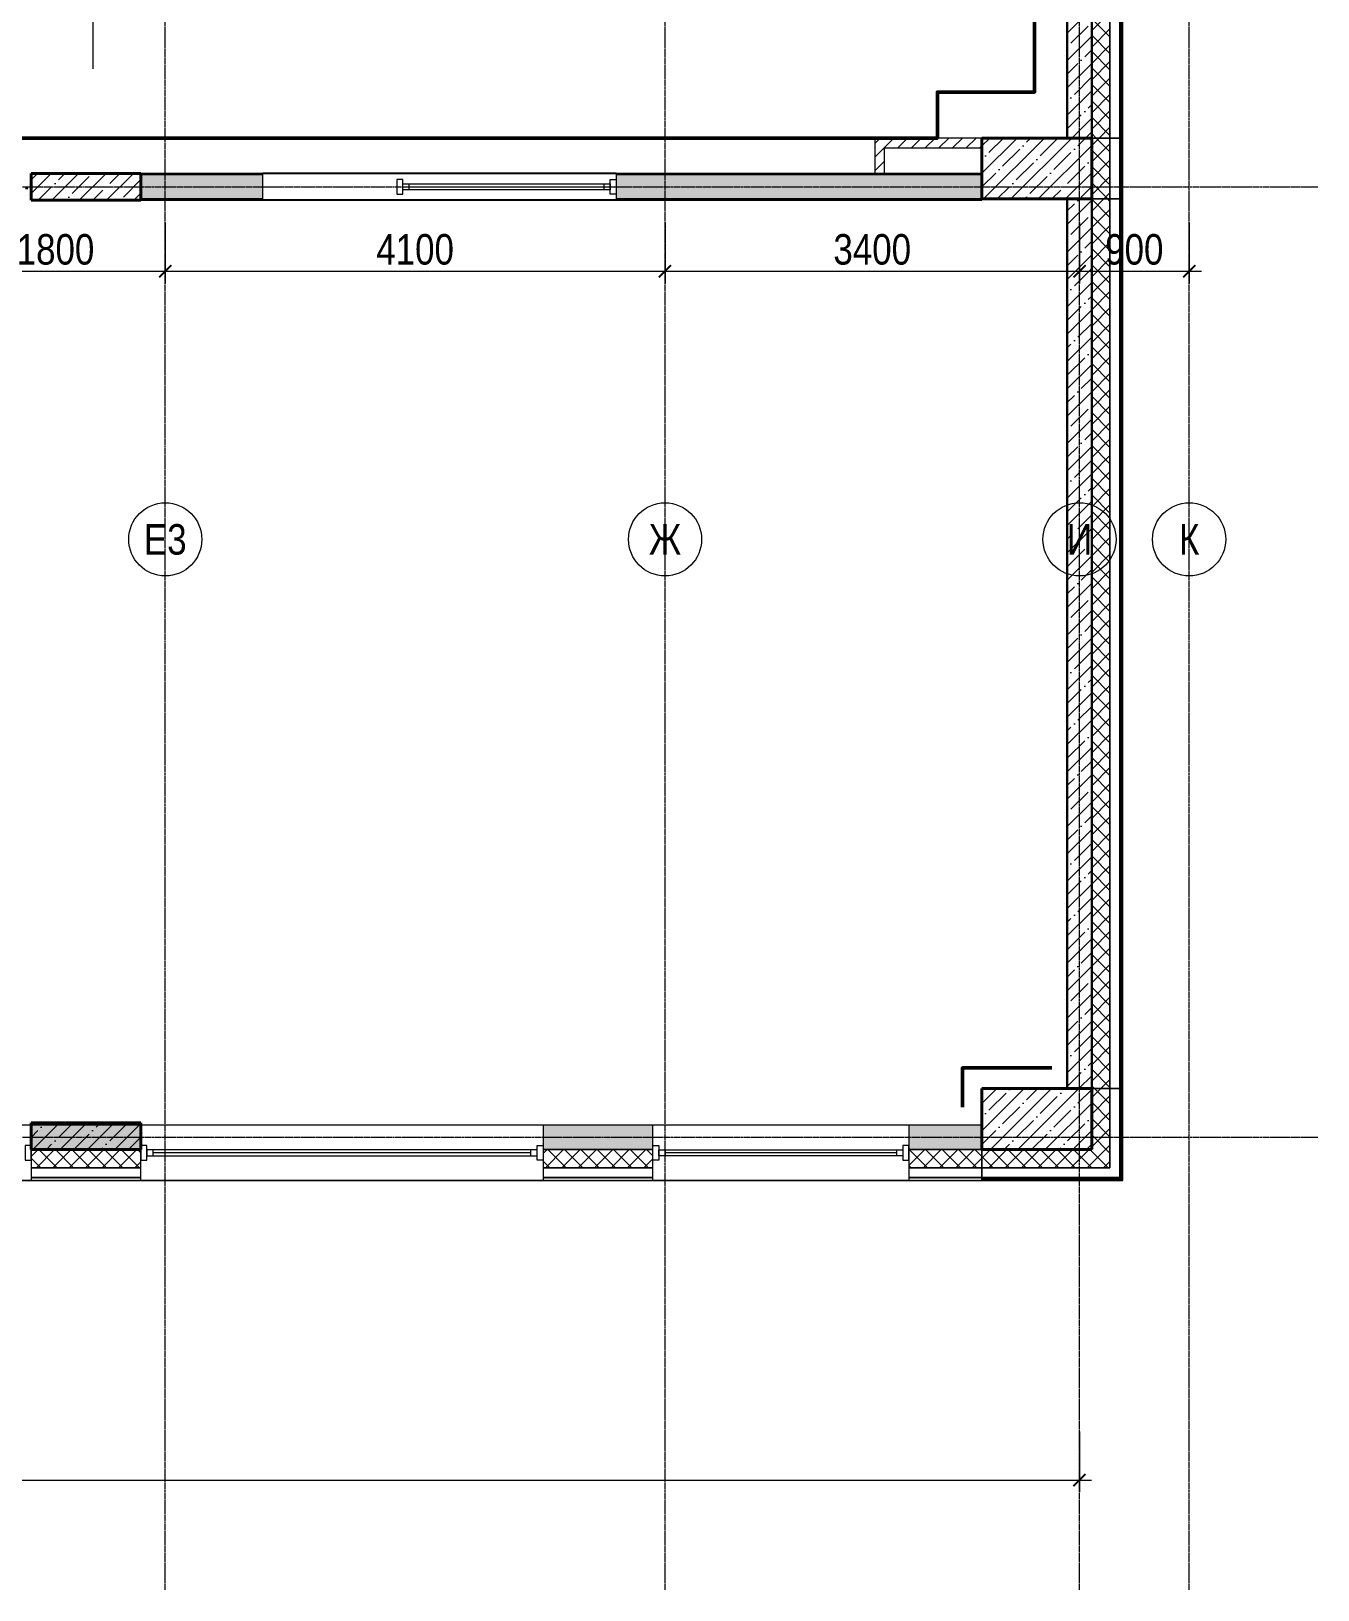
# Model space of a CAD drawing. Header units: millimetres. Extents: x -24360 to 609566, y -391049 to 148426.
# Drawn here: x 213029 to 223584, y -4259 to 8531 of the extents above; entities that cross this region are included whole.
import ezdxf
from ezdxf.enums import TextEntityAlignment as Align

# ---------------------------------------------------------------- set-up
doc = ezdxf.new("R2010")
doc.units = ezdxf.units.MM
doc.linetypes.add('CENTER2', pattern=[28.575, 19.05, -3.175, 3.175, -3.175])
doc.linetypes.add('HIDDEN2', pattern=[4.7625, 3.175, -1.5875])
doc.layers.get('Defpoints').update_dxf_attribs({"color": 140})
for name, color, linetype, lineweight in [('A-Wall_Материал_Газоблок_Контур', 250, 'Continuous', 0), ('АР_Колонны', 70, 'Continuous', 30), ('АР_Окна', 4, 'Continuous', 5), ('АР_Оси_РД_размер', 8, 'Continuous', 0), ('АР_Стены ЖБ', 7, 'Continuous', 30), ('АР_Стены ПЕНОблок', 52, 'Continuous', 20), ('АР_Тонкая', 254, 'Continuous', 5), ('АР_Утеплитель', 31, 'Continuous', 0), ('АР_Штриховка', 8, 'Continuous', 0), ('Размеры', 7, 'Continuous', 15)]:
    doc.layers.add(name, color=color, linetype=linetype, lineweight=lineweight)
for name, color, linetype, lineweight, true_color in [('АР_Оси_РД_100', 7, 'Continuous', 0, 0x525252), ('РД_Витраж_вн', 7, 'Continuous', 25, 0x148aff), ('РД_проем_инж перемыч_фахверк', 7, 'Continuous', 18, 0xff1f1f)]:
    doc.layers.add(name, color=color, linetype=linetype, lineweight=lineweight, true_color=true_color)
doc.layers.add('РД_Проем', color=230, linetype='Continuous', lineweight=0, plot=False)
doc.styles.add('style1', font='ARIALN.TTF')
doc.styles.add('ккк', font='isocpeur.ttf', dxfattribs={"width": 0.85, "oblique": 15})
doc.dimstyles.new('Dim100_ареал', dxfattribs={"dimscale": 100, "dimtxt": 2.5, "dimasz": 1, "dimexe": 1, "dimexo": 1, "dimgap": 0.5, "dimtad": 1, "dimzin": 12, "dimdsep": 46, "dimtxsty": 'style1', "dimblk": 'ARCHTICK', "dimcen": 1, "dimdle": 1, "dimclrd": 256, "dimclre": 256, "dimaunit": 1, "dimadec": 0, "dimazin": 3, "dimtfac": 1, "dimtmove": 1, "dimatfit": 3, "dimldrblk": 'OPEN30', "dimfxl": 4, "dimfxlon": 1, "dimtolj": 1, "dimtzin": 0, "dimlwd": 9, "dimlwe": 9, "dimarcsym": 0})
pattern_1 = [(45, (194029.4, -14045.81), (-112.2532, 112.2532), []), (45, (194141.65, -14045.81), (-112.2532, 112.2532), [198.4375, -39.6875, 0, -39.6875])]
pattern_2 = [(45, (194029.4, -14045.81), (-67.35192, 67.35192), []), (135, (194029.4, -14045.81), (-67.35192, -67.35192), [])]
pattern_3 = [(360, (194029.3997, -14045.8112), (4e-17, 1), [])]
pattern_4 = [(45, (194029.4, -14045.81), (-112.2532, 112.2532), []), (45, (194141.65, -14045.81), (-112.2532, 112.2532), [198.4375, -39.6875, 0, -39.6875])]

# ---------------------------------------------------------------- blocks, each defined once
blk = doc.blocks.new('A-iden')
at = {"linetype": 'Continuous', "lineweight": 5}
blk.add_circle((0, -4), 3, dxfattribs=at)
at = {"color": 0, "linetype": 'Continuous', "lineweight": 20, "style": 'ккк', "width": 0.85}
blk.add_attdef('ID', text='', height=4, dxfattribs=at).set_placement((0.31, -3.85), align=Align.MIDDLE_CENTER)
blk = doc.blocks.new('_ArchTick')
at = {"color": 0, "linetype": 'ByBlock', "const_width": 0.15}
blk.add_lwpolyline([(-0.5, -0.5), (0.5, 0.5)], dxfattribs=at)
blk = doc.blocks.new('*D294')
at = {"layer": 'Defpoints', "color": 0, "lineweight": 15, "transparency": 16777216}
for p in [(212329, 7561), (214129, 7561), (214129, 6561)]:
    blk.add_point(p, dxfattribs=at)
at = {"layer": 'АР_Оси_РД_размер', "lineweight": 9, "transparency": 16777216}
for p, q in [((212329, 6961), (212329, 6461)), ((214129, 6961), (214129, 6461)), ((212229, 6561), (214229, 6561))]:
    blk.add_line(p, q, dxfattribs=at)
at = {"layer": 'АР_Оси_РД_размер', "lineweight": 9, "transparency": 16777216, "xscale": 100, "yscale": 100, "zscale": 100, "rotation": 180}
blk.add_blockref('_ArchTick', (212329, 6561), dxfattribs=at)
at = {"layer": 'АР_Оси_РД_размер', "lineweight": 9, "transparency": 16777216, "xscale": 100, "yscale": 100, "zscale": 100}
blk.add_blockref('_ArchTick', (214129, 6561), dxfattribs=at)
at = {"layer": 'АР_Оси_РД_размер', "color": 0, "transparency": 16777216, "insert": (213229, 6739), "char_height": 250, "attachment_point": 5, "style": 'style1'}
blk.add_mtext('\\A1;1800', dxfattribs=at)
blk = doc.blocks.new('_Open30')
at = {"color": 0, "linetype": 'ByBlock', "lineweight": -2}
for p, q in [((-1, 0.27), (0, 0)), ((0, 0), (-1, -0.27)), ((0, 0), (-1, 0))]:
    blk.add_line(p, q, dxfattribs=at)
blk = doc.blocks.new('*D295')
at = {"layer": 'Defpoints', "color": 0, "lineweight": 15, "transparency": 16777216}
for p in [(214129, 7561), (218229, 7561), (218229, 6561)]:
    blk.add_point(p, dxfattribs=at)
at = {"layer": 'АР_Оси_РД_размер', "lineweight": 9, "transparency": 16777216}
for p, q in [((214129, 6961), (214129, 6461)), ((218229, 6961), (218229, 6461)), ((214029, 6561), (218329, 6561))]:
    blk.add_line(p, q, dxfattribs=at)
at = {"layer": 'АР_Оси_РД_размер', "lineweight": 9, "transparency": 16777216, "xscale": 100, "yscale": 100, "zscale": 100, "rotation": 180}
blk.add_blockref('_ArchTick', (214129, 6561), dxfattribs=at)
at = {"layer": 'АР_Оси_РД_размер', "lineweight": 9, "transparency": 16777216, "xscale": 100, "yscale": 100, "zscale": 100}
blk.add_blockref('_ArchTick', (218229, 6561), dxfattribs=at)
at = {"layer": 'АР_Оси_РД_размер', "color": 0, "transparency": 16777216, "insert": (216179, 6739), "char_height": 250, "attachment_point": 5, "style": 'style1'}
blk.add_mtext('\\A1;4100', dxfattribs=at)
blk = doc.blocks.new('*D296')
at = {"layer": 'Defpoints', "color": 0, "lineweight": 15, "transparency": 16777216}
for p in [(218229, 7561), (221629, 7561), (221629, 6561)]:
    blk.add_point(p, dxfattribs=at)
at = {"layer": 'АР_Оси_РД_размер', "lineweight": 9, "transparency": 16777216}
for p, q in [((218229, 6961), (218229, 6461)), ((221629, 6961), (221629, 6461)), ((218129, 6561), (221729, 6561))]:
    blk.add_line(p, q, dxfattribs=at)
at = {"layer": 'АР_Оси_РД_размер', "lineweight": 9, "transparency": 16777216, "xscale": 100, "yscale": 100, "zscale": 100, "rotation": 180}
blk.add_blockref('_ArchTick', (218229, 6561), dxfattribs=at)
at = {"layer": 'АР_Оси_РД_размер', "lineweight": 9, "transparency": 16777216, "xscale": 100, "yscale": 100, "zscale": 100}
blk.add_blockref('_ArchTick', (221629, 6561), dxfattribs=at)
at = {"layer": 'АР_Оси_РД_размер', "color": 0, "transparency": 16777216, "insert": (219929, 6739), "char_height": 250, "attachment_point": 5, "style": 'style1'}
blk.add_mtext('\\A1;3400', dxfattribs=at)
blk = doc.blocks.new('*D297')
at = {"layer": 'Defpoints', "color": 0, "lineweight": 15, "transparency": 16777216}
for p in [(221629, 7561), (222529, 7561), (222529, 6561)]:
    blk.add_point(p, dxfattribs=at)
at = {"layer": 'АР_Оси_РД_размер', "lineweight": 9, "transparency": 16777216}
for p, q in [((221629, 6961), (221629, 6461)), ((222529, 6961), (222529, 6461)), ((221529, 6561), (222629, 6561))]:
    blk.add_line(p, q, dxfattribs=at)
at = {"layer": 'АР_Оси_РД_размер', "lineweight": 9, "transparency": 16777216, "xscale": 100, "yscale": 100, "zscale": 100, "rotation": 180}
blk.add_blockref('_ArchTick', (221629, 6561), dxfattribs=at)
at = {"layer": 'АР_Оси_РД_размер', "lineweight": 9, "transparency": 16777216, "xscale": 100, "yscale": 100, "zscale": 100}
blk.add_blockref('_ArchTick', (222529, 6561), dxfattribs=at)
at = {"layer": 'АР_Оси_РД_размер', "color": 0, "transparency": 16777216, "insert": (222079, 6739), "char_height": 250, "attachment_point": 5, "style": 'style1'}
blk.add_mtext('\\A1;900', dxfattribs=at)
blk = doc.blocks.new('*D305')
at = {"layer": 'Defpoints', "color": 0, "lineweight": 15, "transparency": 16777216}
for p in [(194029, -1359), (221629, -1359), (221629, -3359)]:
    blk.add_point(p, dxfattribs=at)
at = {"layer": 'АР_Оси_РД_размер', "lineweight": 9, "transparency": 16777216}
for p, q in [((194029, -2959), (194029, -3459)), ((221629, -2959), (221629, -3459)), ((193929, -3359), (221729, -3359))]:
    blk.add_line(p, q, dxfattribs=at)
at = {"layer": 'АР_Оси_РД_размер', "lineweight": 9, "transparency": 16777216, "xscale": 100, "yscale": 100, "zscale": 100, "rotation": 180}
blk.add_blockref('_ArchTick', (194029, -3359), dxfattribs=at)
at = {"layer": 'АР_Оси_РД_размер', "lineweight": 9, "transparency": 16777216, "xscale": 100, "yscale": 100, "zscale": 100}
blk.add_blockref('_ArchTick', (221629, -3359), dxfattribs=at)
at = {"layer": 'АР_Оси_РД_размер', "color": 0, "transparency": 16777216, "insert": (207829, -3182), "char_height": 250, "attachment_point": 5, "style": 'style1'}
blk.add_mtext('\\A1;27600', dxfattribs=at)

msp = doc.modelspace()

# ---------------------------------------------------------------- hatches: boundary and pattern name
at = {"layer": 'АР_Штриховка', "linetype": 'Continuous', "lineweight": 0, "true_color": 0x000000}
h = msp.add_hatch(dxfattribs=at)
h.set_pattern_fill('ANSI35', color=18, scale=25, angle=-360, style=0)
h.set_pattern_definition(pattern_1)
h.paths.add_polyline_path([(221729.4, 11954.189), (221529.4, 11954.189), (221529.4, 7654.189), (221729.4, 7654.189)], flags=0)
h = msp.add_hatch(dxfattribs=at)
h.set_pattern_fill('ANSI37', color=18, scale=30, angle=-360, style=0)
h.set_pattern_definition(pattern_2)
h.paths.add_polyline_path([(221879.4, 11954.189), (221729.4, 11954.189), (221729.4, 7654.189), (221879.4, 7654.189)], flags=0)
h = msp.add_hatch(dxfattribs=at)
h.set_pattern_fill('_U', color=18, angle=-360, style=0, pattern_type=0)
h.set_pattern_definition(pattern_3)
h.paths.add_polyline_path([(221984.4, 11954.189), (221959.4, 11954.189), (221959.4, 7654.189), (221984.4, 7654.189)], flags=0)
at = {"layer": 'АР_Штриховка', "linetype": 'Continuous', "lineweight": 0, "ltscale": 0.5, "true_color": 0x000000}
h = msp.add_hatch(dxfattribs=at)
h.set_pattern_fill('ANSI31', color=18, scale=25, angle=-360, style=0)
h.set_pattern_definition([(45, (194029.4, -14045.81), (-56.1266, 56.1266), [])])
h.paths.add_polyline_path([(220030.009, 7574.189), (219950.009, 7654.189), (219950.009, 7364.189), (220030.009, 7364.189)], flags=0)
h = msp.add_hatch(dxfattribs=at)
h.set_pattern_fill('ANSI31', color=18, scale=25, style=0)
h.set_pattern_definition([(45, (194029.4, -14045.81), (-56.1266, 56.1266), [])])
h.paths.add_polyline_path([(220829.4, 7574.189), (220829.4, 7654.189), (219950.009, 7654.189), (220030.009, 7574.189)], flags=0)
at = {"layer": 'АР_Штриховка', "linetype": 'Continuous', "lineweight": 5, "true_color": 0x000000}
h = msp.add_hatch(dxfattribs=at)
h.set_pattern_fill('ANSI35', color=18, scale=25, style=0)
h.set_pattern_definition(pattern_4)
h.paths.add_polyline_path([(221729.4, 7154.189), (221729.4, 7654.189), (220829.4, 7654.189), (220829.4, 7154.189)], flags=0)
at = {"layer": 'АР_Штриховка', "linetype": 'Continuous', "lineweight": 0, "true_color": 0x000000}
h = msp.add_hatch(dxfattribs=at)
h.set_pattern_fill('ANSI37', color=18, scale=30, angle=-360, style=0)
h.set_pattern_definition(pattern_2)
h.paths.add_polyline_path([(221879.4, 7654.189), (221729.4, 7654.189), (221729.4, 7154.189), (221879.4, 7154.189)], flags=0)
h = msp.add_hatch(dxfattribs=at)
h.set_pattern_fill('_U', color=18, angle=-360, style=0, pattern_type=0)
h.set_pattern_definition(pattern_3)
h.paths.add_polyline_path([(221984.4, 7654.189), (221959.4, 7654.189), (221959.4, 7154.189), (221984.4, 7154.189)], flags=0)
h = msp.add_hatch(dxfattribs=at)
h.set_pattern_fill('AR-CONC', color=18, angle=45, style=0)
h.set_pattern_definition([(95, (194029.4, -14045.81), (140.09465, 117.5534), [19.05, -209.55]), (40, (194029.4, -14045.81), (-160.0185, 110.1767), [15.24, -167.6406]), (145.45144, (194041.07, -14036.02), (-19.9238, 227.7301), [16.19, -178.0902]), (91.1842, (193993.48, -14009.9), (221.4102, 161.9534), [28.575, -314.325]), (141.6356, (194011.93, -13996.4), (-7.0866, 342.8268), [24.285, -267.1356]), (36.1842, (193993.48, -14009.9), (-7.0866, 342.8268), [22.86, -251.4597]), (66, (194020.42, -14000.91), (179.52, 34.89515), [19.05, -209.55]), (11, (194020.42, -14000.91), (-86.5399, 173.9412), [15.24, -167.64]), (116.45144, (194035.38, -13998), (92.98, 208.8363), [16.19, -178.0899]), (82.5, (194029.4, -14045.81), (-57.60547, 61.97341), [0, -165.608, 0, -170.18, 0, -168.275]), (52.5, (194029.4, -14045.81), (-23.58973, 118.087), [0, -97.028, 0, -161.798, 0, -64.135]), (12.5, (193989.35, -14085.86), (99.92786, 91.8262), [0, -63.5, 0, -198.12, 0, -262.89]), (2.5, (193971.39, -14103.82), (86.7639, 122.7224), [0, -82.55, 0, -131.572, 0, -186.69])])
h.paths.add_polyline_path([(211829.4, 7354.189), (211829.4, 7154.189), (213029.4, 7154.189), (213029.4, 7354.189)], flags=0)
at = {"layer": 'АР_Штриховка', "linetype": 'Continuous', "lineweight": 5, "true_color": 0x000000}
h = msp.add_hatch(dxfattribs=at)
h.set_pattern_fill('ANSI35', color=18, scale=25, style=0)
h.set_pattern_definition(pattern_4)
h.paths.add_polyline_path([(213929.4, 7144.189), (213929.4, 7364.189), (213029.4, 7364.189), (213029.4, 7144.189)], flags=0)
at = {"layer": 'АР_Штриховка', "linetype": 'Continuous', "lineweight": 0, "true_color": 0x000000}
h = msp.add_hatch(dxfattribs=at)
h.set_pattern_fill('AR-CONC', color=18, angle=45, style=0)
h.set_pattern_definition([(95, (194029.4, -14045.81), (140.09465, 117.5534), [19.05, -209.55]), (40, (194029.4, -14045.81), (-160.0185, 110.1767), [15.24, -167.6406]), (145.45144, (194041.07, -14036.02), (-19.9238, 227.7301), [16.19, -178.0902]), (91.1842, (193993.48, -14009.9), (221.4102, 161.9534), [28.575, -314.325]), (141.6356, (194011.93, -13996.4), (-7.0866, 342.8268), [24.285, -267.1356]), (36.18415, (193993.48, -14009.9), (-7.0866, 342.8268), [22.86, -251.4597]), (66, (194020.42, -14000.91), (179.52, 34.89515), [19.05, -209.55]), (11, (194020.42, -14000.91), (-86.5399, 173.9412), [15.24, -167.64]), (116.45145, (194035.38, -13998), (92.98005, 208.8363), [16.19, -178.0899]), (82.5, (194029.4, -14045.81), (-57.60547, 61.97341), [0, -165.608, 0, -170.18, 0, -168.275]), (52.5, (194029.4, -14045.81), (-23.58973, 118.087), [0, -97.028, 0, -161.798, 0, -64.135]), (12.5, (193989.35, -14085.86), (99.92786, 91.8262), [0, -63.5, 0, -198.12, 0, -262.89]), (2.5, (193971.39, -14103.82), (86.7639, 122.7224), [0, -82.55, 0, -131.572, 0, -186.69])])
h.paths.add_polyline_path([(213929.4, 7354.189), (213929.4, 7154.189), (214929.4, 7154.189), (214929.4, 7354.189)], flags=0)
h.paths.add_polyline_path([(217829.4, 7354.189), (217829.4, 7154.189), (220829.4, 7154.189), (220829.4, 7354.189)], flags=0)
h = msp.add_hatch(dxfattribs=at)
h.set_pattern_fill('ANSI35', color=18, scale=25, angle=-360, style=0)
h.set_pattern_definition(pattern_1)
h.paths.add_polyline_path([(221729.4, 7154.189), (221529.4, 7154.189), (221529.4, -145.811), (221729.4, -145.811)], flags=0)
h = msp.add_hatch(dxfattribs=at)
h.set_pattern_fill('ANSI37', color=18, scale=30, angle=-360, style=0)
h.set_pattern_definition(pattern_2)
h.paths.add_polyline_path([(221879.4, 7154.189), (221729.4, 7154.189), (221729.4, -145.811), (221879.4, -145.811)], flags=0)
h = msp.add_hatch(dxfattribs=at)
h.set_pattern_fill('_U', color=18, angle=-360, style=0, pattern_type=0)
h.set_pattern_definition(pattern_3)
h.paths.add_polyline_path([(221984.4, 7154.189), (221959.4, 7154.189), (221959.4, -145.811), (221984.4, -145.811)], flags=0)
at = {"layer": 'АР_Штриховка', "linetype": 'Continuous', "lineweight": 5, "true_color": 0x000000}
h = msp.add_hatch(dxfattribs=at)
h.set_pattern_fill('ANSI35', color=18, scale=25, style=0)
h.set_pattern_definition(pattern_4)
h.paths.add_polyline_path([(221729.4, -645.811), (221729.4, -145.811), (220829.4, -145.811), (220829.4, -645.811)], flags=0)
at = {"layer": 'АР_Штриховка', "linetype": 'Continuous', "lineweight": 0, "true_color": 0x000000}
h = msp.add_hatch(dxfattribs=at)
h.set_pattern_fill('ANSI37', color=18, scale=30, angle=-360, style=0)
h.set_pattern_definition(pattern_2)
h.paths.add_polyline_path([(221879.4, -145.811), (221729.4, -145.811), (221729.4, -645.811), (221879.4, -795.811)], flags=0)
h = msp.add_hatch(dxfattribs=at)
h.set_pattern_fill('_U', color=18, angle=-360, style=0, pattern_type=0)
h.set_pattern_definition(pattern_3)
h.paths.add_polyline_path([(221984.4, -145.811), (221959.4, -145.811), (221959.4, -875.811), (221984.4, -900.811)], flags=0)
h = msp.add_hatch(dxfattribs=at)
h.set_pattern_fill('AR-CONC', color=18, angle=-360, style=0)
h.set_pattern_definition([(50, (194029.4, -14045.81), (182.1847, -15.9391), [19.05, -209.55]), (355, (194029.4, -14045.81), (-35.2434, 191.0568), [15.24, -167.6406]), (100.45144, (194044.58, -14047.14), (146.9412, 175.1178), [16.19, -178.0902]), (46.1842, (194029.4, -13995), (271.079, -42.0423), [28.575, -314.325]), (96.6356, (194052, -13998.51), (237.4041, 247.4261), [24.285, -267.1356]), (351.1842, (194029.4, -13995), (237.4041, 247.426), [22.86, -251.4597]), (21, (194054.8, -14007.71), (151.6144, -102.2652), [19.05, -209.55]), (326, (194054.8, -14007.71), (61.802, 184.188), [15.24, -167.64]), (71.45144, (194067.43, -14016.23), (213.4164, 81.9228), [16.19, -178.0899]), (37.5, (194029.4, -14045.81), (3.0886, 84.55504), [0, -165.608, 0, -170.18, 0, -168.275]), (7.5, (194029.4, -14045.81), (66.81966, 100.18057), [0, -97.028, 0, -161.798, 0, -64.135]), (327.5, (193972.76, -14045.81), (135.5906, -5.72874), [0, -63.5, 0, -198.12, 0, -262.89]), (317.5, (193947.36, -14045.81), (148.1292, 25.4265), [0, -82.55, 0, -131.572, 0, -186.69])])
h.paths.add_polyline_path([(220829.4, -645.811), (220829.4, -445.811), (220229.4, -445.811), (220229.4, -645.811)], flags=0)
h.paths.add_polyline_path([(218129.4, -645.811), (218129.4, -445.811), (217229.398, -445.811), (217229.398, -645.811)], flags=0)
h.paths.add_polyline_path([(213929.398, -645.811), (213929.398, -445.811), (213029.4, -445.811), (213029.4, -645.811)], flags=0)
h.paths.add_polyline_path([(211829.4, -645.811), (211829.4, -445.811), (210629.4, -445.811), (210629.4, -645.811)], flags=0)
h.paths.add_polyline_path([(207329.4, -645.811), (207329.4, -445.811), (205829.4, -445.811), (205829.4, -645.811)], flags=0)
h.paths.add_polyline_path([(204629.4, -645.811), (204629.4, -445.811), (203729.4, -445.811), (203729.4, -645.811)], flags=0)
h.paths.add_polyline_path([(202229.4, -645.811), (202229.4, -445.811), (201929.4, -445.811), (201929.4, -645.811)], flags=0)
at = {"layer": 'АР_Штриховка', "linetype": 'Continuous', "lineweight": 5, "true_color": 0x000000}
h = msp.add_hatch(dxfattribs=at)
h.set_pattern_fill('ANSI35', color=18, scale=25, style=0)
h.set_pattern_definition(pattern_4)
h.paths.add_polyline_path([(213929.4, -645.811), (213929.4, -425.811), (213029.4, -425.811), (213029.4, -645.811)], flags=0)
at = {"layer": 'АР_Штриховка', "linetype": 'Continuous', "lineweight": 0, "true_color": 0x000000}
h = msp.add_hatch(dxfattribs=at)
h.set_pattern_fill('ANSI37', color=18, scale=30, angle=-360, style=0)
h.set_pattern_definition([(45, (194029.4, -14045.81), (-67.35192, 67.35192), []), (135, (194029.4, -14045.81), (-67.35192, -67.35192), [])])
h.paths.add_polyline_path([(220829.4, -795.811), (220829.4, -645.811), (220229.4, -645.811), (220229.4, -795.811)], flags=0)
h.paths.add_polyline_path([(218129.4, -795.811), (218129.4, -645.811), (217229.398, -645.811), (217229.398, -795.811)], flags=0)
h.paths.add_polyline_path([(213929.398, -795.811), (213929.398, -645.811), (213029.4, -645.811), (213029.4, -795.811)], flags=0)
h.paths.add_polyline_path([(211829.4, -795.811), (211829.4, -645.811), (210629.4, -645.811), (210629.4, -795.811)], flags=0)
h.paths.add_polyline_path([(207329.4, -795.811), (207329.4, -645.811), (205829.4, -645.811), (205829.4, -795.811)], flags=0)
h.paths.add_polyline_path([(204629.4, -795.811), (204629.4, -645.811), (203729.4, -645.811), (203729.4, -795.811)], flags=0)
h.paths.add_polyline_path([(202229.4, -795.811), (202229.4, -645.811), (201929.4, -645.811), (201929.4, -795.811)], flags=0)
h = msp.add_hatch(dxfattribs=at)
h.set_pattern_fill('ANSI37', color=18, scale=30, angle=360, style=0)
h.set_pattern_definition(pattern_2)
h.paths.add_polyline_path([(221879.4, -795.811), (221729.4, -645.811), (220829.4, -645.811), (220829.4, -795.811)], flags=0)
h = msp.add_hatch(dxfattribs=at)
h.set_pattern_fill('_U', color=18, angle=-360, style=0, pattern_type=0)
h.set_pattern_definition([(360, (194029.3997, -14045.8112), (4e-16, 1), [])])
h.paths.add_polyline_path([(220829.4, -900.811), (220829.4, -875.811), (220229.4, -875.811), (220229.4, -900.811)], flags=0)
h.paths.add_polyline_path([(218129.4, -900.811), (218129.4, -875.811), (217229.398, -875.811), (217229.398, -900.811)], flags=0)
h.paths.add_polyline_path([(213929.398, -900.811), (213929.398, -875.811), (213029.4, -875.811), (213029.4, -900.811)], flags=0)
h.paths.add_polyline_path([(211829.4, -900.811), (211829.4, -875.811), (210629.4, -875.811), (210629.4, -900.811)], flags=0)
h.paths.add_polyline_path([(207329.4, -900.811), (207329.4, -875.811), (205829.4, -875.811), (205829.4, -900.811)], flags=0)
h.paths.add_polyline_path([(204629.4, -900.811), (204629.4, -875.811), (203729.4, -875.811), (203729.4, -900.811)], flags=0)
h.paths.add_polyline_path([(202229.4, -900.811), (202229.4, -875.811), (201929.4, -875.811), (201929.4, -900.811)], flags=0)
h = msp.add_hatch(dxfattribs=at)
h.set_pattern_fill('_U', color=18, angle=360, style=0, pattern_type=0)
h.set_pattern_definition([(360, (194029.3997, -14045.8112), (0, 1), [])])
h.paths.add_polyline_path([(221984.4, -900.811), (221959.4, -875.811), (220829.4, -875.811), (220829.4, -900.811)], flags=0)

# ---------------------------------------------------------------- linework, layer by layer
at = {"color": 1, "lineweight": 50}
for points in [[(206042.4, -275.811), (202078.4, -275.811), (202078.4, 9068.189), (202078.4, 9068.189), (194369.596, 9075.338), (194369.596, 12354.189), (202136.4, 12354.189), (202136.4, 24447.189), (205929.4, 24447.189), (205935.661, 19894.309), (205113.4, 19894.309), (205113.4, 18084.189), (205113.4, 11048.189), (214583.4, 11048.189), (214549.4, 12020.189), (220516.4, 12020.189), (220516.4, 11607.189), (221261.4, 11607.189), (221261.4, 8031.189), (220463.4, 8031.189), (220463.4, 7654.189), (205935.4, 7654.189), (205935.4, -275.811)], [(220669.4, -297.811), (220669.4, 24.189), (221403.4, 24.189)]]:
    msp.add_lwpolyline(points, dxfattribs=at)
at = {"layer": 'A-Wall_Материал_Газоблок_Контур', "color": 18, "linetype": 'Continuous', "lineweight": 0, "true_color": 0x000000}
for p, q in [((213029.4, -445.811), (211829.4, -445.811)), ((217229.398, -445.811), (213929.398, -445.811)), ((220229.4, -445.811), (218129.4, -445.811)), ((211829.4, -900.811), (213029.4, -900.811)), ((213929.398, -900.811), (217229.398, -900.811)), ((218129.4, -900.811), (220229.4, -900.811))]:
    msp.add_line(p, q, dxfattribs=at)
at = {"layer": 'АР_Колонны', "color": 18, "linetype": 'HIDDEN2', "lineweight": 25, "true_color": 0x000000}
for p, q in [((220829.4, 7654.189), (221729.4, 7654.189)), ((220829.4, 7154.189), (220829.4, 7654.189)), ((221729.4, 7654.189), (221729.4, 7154.189)), ((213029.4, 7364.189), (213929.4, 7364.189)), ((213029.4, 7144.189), (213029.4, 7364.189)), ((213929.4, 7364.189), (213929.4, 7144.189)), ((213929.4, 7144.189), (213029.4, 7144.189)), ((221729.4, 7154.189), (220829.4, 7154.189)), ((220829.4, -145.811), (221729.4, -145.811)), ((220829.4, -645.811), (220829.4, -145.811)), ((221729.4, -145.811), (221729.4, -645.811)), ((213029.4, -425.811), (213929.4, -425.811)), ((213029.4, -645.811), (213029.4, -425.811)), ((213929.4, -425.811), (213929.4, -645.811)), ((213929.4, -645.811), (213029.4, -645.811)), ((221729.4, -645.811), (220829.4, -645.811))]:
    msp.add_line(p, q, dxfattribs=at)
at = {"layer": 'АР_Колонны', "color": 18, "linetype": 'Continuous', "lineweight": 30, "true_color": 0x000000}
for p, q in [((220829.4, 7654.189), (220829.4, 7154.189)), ((221729.4, 7654.189), (220829.4, 7654.189)), ((221729.4, 7154.189), (221729.4, 7654.189)), ((213029.4, 7364.189), (213029.4, 7144.189)), ((213929.4, 7364.189), (213029.4, 7364.189)), ((213929.4, 7144.189), (213929.4, 7364.189)), ((213029.4, 7144.189), (213929.4, 7144.189)), ((220829.4, 7154.189), (221729.4, 7154.189)), ((220829.4, -145.811), (220829.4, -645.811)), ((221729.4, -145.811), (220829.4, -145.811)), ((221729.4, -645.811), (221729.4, -145.811)), ((213029.4, -425.811), (213029.4, -645.811)), ((213929.4, -425.811), (213029.4, -425.811)), ((213929.4, -645.811), (213929.4, -425.811)), ((213029.4, -645.811), (213929.4, -645.811)), ((220829.4, -645.811), (221729.4, -645.811))]:
    msp.add_line(p, q, dxfattribs=at)
at = {"layer": 'АР_Окна', "color": 18, "linetype": 'Continuous', "lineweight": 5, "true_color": 0x000000}
for p, q in [((216029.4, 7364.189), (217829.4, 7364.189)), ((216129.4, 7229.189), (216129.4, 7279.189)), ((216129.4, 7254.189), (217729.4, 7254.189)), ((217729.4, 7229.189), (217729.4, 7279.189)), ((216029.4, 7144.189), (217829.4, 7144.189)), ((213029.4, -445.811), (211829.4, -445.811)), ((217229.398, -445.811), (213929.398, -445.811)), ((220229.4, -445.811), (218129.4, -445.811)), ((214029.398, -698.311), (214029.398, -648.311)), ((217129.398, -673.311), (214029.398, -673.311)), ((217129.398, -698.311), (217129.398, -648.311)), ((218229.4, -648.311), (218229.4, -698.311)), ((220129.4, -673.311), (218229.4, -673.311)), ((220129.4, -648.311), (220129.4, -698.311)), ((213029.4, -900.811), (211829.4, -900.811)), ((217229.398, -900.811), (213929.398, -900.811)), ((220229.4, -900.811), (218129.4, -900.811))]:
    msp.add_line(p, q, dxfattribs=at)
for points in [[(216079.4, 7314.189), (216029.4, 7314.189), (216029.4, 7194.189), (216079.4, 7194.189)], [(217779.4, 7314.189), (217829.4, 7314.189), (217829.4, 7194.189), (217779.4, 7194.189)], [(216079.4, 7229.189), (216079.4, 7279.189), (217779.4, 7279.189), (217779.4, 7229.189)], [(212979.4, -733.311), (213029.4, -733.311), (213029.4, -613.311), (212979.4, -613.311)], [(213979.398, -613.311), (213929.398, -613.311), (213929.398, -733.311), (213979.398, -733.311)], [(217179.398, -613.311), (217229.398, -613.311), (217229.398, -733.311), (217179.398, -733.311)], [(218179.4, -733.311), (218129.4, -733.311), (218129.4, -613.311), (218179.4, -613.311)], [(220179.4, -733.311), (220229.4, -733.311), (220229.4, -613.311), (220179.4, -613.311)], [(217179.398, -698.311), (217179.398, -648.311), (213979.398, -648.311), (213979.398, -698.311)], [(220179.4, -648.311), (220179.4, -698.311), (218179.4, -698.311), (218179.4, -648.311)]]:
    msp.add_lwpolyline(points, close=True, dxfattribs=at)
at = {"layer": 'АР_Оси_РД_100', "linetype": 'CENTER2'}
for p, q in [((214129.4, -4259.177), (214129.4, 29954.189)), ((218229.4, -4259.177), (218229.4, 28854.189)), ((221629.4, -4259.177), (221629.4, 28854.189)), ((188074.442, 7254.189), (223584.4, 7254.189)), ((188074.442, -545.811), (223584.4, -545.811))]:
    msp.add_line(p, q, dxfattribs=at)
msp.add_lwpolyline([(222529.4, -4259.177), (222529.4, 28854.189)], dxfattribs=at)
at = {"layer": 'АР_Стены ЖБ', "color": 18, "linetype": 'Continuous', "lineweight": 30, "true_color": 0x000000}
for p, q in [((221529.4, 11954.189), (221529.4, 7654.189)), ((221729.4, 7654.189), (221729.4, 11954.189)), ((221529.4, 7654.189), (221729.4, 7654.189)), ((221729.4, 7154.189), (221529.4, 7154.189)), ((221529.4, 7154.189), (221529.4, -145.811)), ((221729.4, -145.811), (221729.4, 7154.189)), ((221529.4, -145.811), (221729.4, -145.811))]:
    msp.add_line(p, q, dxfattribs=at)
at = {"layer": 'АР_Стены ЖБ', "color": 18, "linetype": 'Continuous', "lineweight": 40, "true_color": 0x000000}
for p, q in [((221729.4, 7654.189), (220829.4, 7654.189)), ((220829.4, 7654.189), (220829.4, 7154.189)), ((221729.4, 7154.189), (221729.4, 7654.189)), ((213929.4, 7364.189), (213029.4, 7364.189)), ((213029.4, 7364.189), (213029.4, 7144.189)), ((213929.4, 7144.189), (213929.4, 7364.189)), ((213029.4, 7144.189), (213929.4, 7144.189)), ((220829.4, 7154.189), (221729.4, 7154.189)), ((221729.4, -145.811), (220829.4, -145.811)), ((220829.4, -145.811), (220829.4, -645.811)), ((221729.4, -645.811), (221729.4, -145.811)), ((213929.4, -425.811), (213029.4, -425.811)), ((213029.4, -425.811), (213029.4, -645.811)), ((213929.4, -645.811), (213929.4, -425.811)), ((213029.4, -645.811), (213929.4, -645.811)), ((220829.4, -645.811), (221729.4, -645.811))]:
    msp.add_line(p, q, dxfattribs=at)
at = {"layer": 'АР_Стены ПЕНОблок', "color": 18, "linetype": 'Continuous', "lineweight": 20, "true_color": 0x000000}
for p, q in [((219950.009, 7654.189), (219950.009, 7364.189)), ((220829.4, 7654.189), (219950.009, 7654.189)), ((220030.009, 7364.189), (220030.009, 7574.189)), ((220030.009, 7574.189), (220829.4, 7574.189)), ((220829.4, 7574.189), (220829.4, 7654.189)), ((213929.4, 7354.189), (213929.4, 7154.189)), ((214929.4, 7354.189), (213929.4, 7354.189)), ((214929.4, 7154.189), (214929.4, 7354.189)), ((217829.4, 7354.189), (217829.4, 7154.189)), ((220829.4, 7354.189), (217829.4, 7354.189)), ((219950.009, 7364.189), (220030.009, 7364.189)), ((220829.4, 7154.189), (220829.4, 7354.189)), ((213929.4, 7154.189), (214929.4, 7154.189)), ((217829.4, 7154.189), (220829.4, 7154.189)), ((213929.398, -445.811), (213029.4, -445.811)), ((213029.4, -445.811), (213029.4, -645.811)), ((213929.398, -645.811), (213929.398, -445.811)), ((218129.4, -445.811), (217229.398, -445.811)), ((217229.398, -445.811), (217229.398, -645.811)), ((218129.4, -645.811), (218129.4, -445.811)), ((220829.4, -445.811), (220229.4, -445.811)), ((220229.4, -445.811), (220229.4, -645.811)), ((220829.4, -645.811), (220829.4, -445.811)), ((213029.4, -645.811), (213929.398, -645.811)), ((217229.398, -645.811), (218129.4, -645.811)), ((220229.4, -645.811), (220829.4, -645.811))]:
    msp.add_line(p, q, dxfattribs=at)
at = {"layer": 'АР_Тонкая', "color": 18, "linetype": 'Continuous', "lineweight": 5, "true_color": 0x000000}
for p, q in [((221879.4, 11954.189), (221879.4, 7654.189)), ((221959.4, 7654.189), (221959.4, 11954.189)), ((221959.4, 11954.189), (221959.4, 7654.189)), ((221984.4, 7654.189), (221984.4, 11954.189)), ((221879.4, 7654.189), (221959.4, 7654.189)), ((221959.4, 7654.189), (221879.4, 7654.189)), ((221879.4, 7654.189), (221879.4, 7154.189)), ((221959.4, 7654.189), (221984.4, 7654.189)), ((221959.4, 7154.189), (221959.4, 7654.189)), ((221984.4, 7654.189), (221959.4, 7654.189)), ((221959.4, 7654.189), (221959.4, 7154.189)), ((221984.4, 7154.189), (221984.4, 7654.189)), ((221959.4, 7154.189), (221879.4, 7154.189)), ((221879.4, 7154.189), (221879.4, -145.811)), ((221879.4, 7154.189), (221959.4, 7154.189)), ((221959.4, -145.811), (221959.4, 7154.189)), ((221984.4, 7154.189), (221959.4, 7154.189)), ((221959.4, 7154.189), (221959.4, -145.811)), ((221959.4, 7154.189), (221984.4, 7154.189)), ((221984.4, -145.811), (221984.4, 7154.189)), ((221879.4, -145.811), (221959.4, -145.811)), ((221959.4, -145.811), (221879.4, -145.811)), ((221879.4, -145.811), (221879.4, -795.811)), ((221959.4, -145.811), (221984.4, -145.811)), ((221959.4, -875.811), (221959.4, -145.811)), ((221984.4, -145.811), (221959.4, -145.811)), ((221959.4, -145.811), (221959.4, -875.811)), ((221984.4, -900.811), (221984.4, -145.811)), ((213929.398, -795.811), (213029.4, -795.811)), ((213029.4, -795.811), (213029.4, -875.811)), ((213029.4, -875.811), (213929.398, -875.811)), ((213929.398, -875.811), (213029.4, -875.811)), ((213029.4, -875.811), (213029.4, -900.811)), ((213929.398, -875.811), (213929.398, -795.811)), ((213929.398, -900.811), (213929.398, -875.811)), ((218129.4, -795.811), (217229.398, -795.811)), ((217229.398, -795.811), (217229.398, -875.811)), ((217229.398, -875.811), (218129.4, -875.811)), ((218129.4, -875.811), (217229.398, -875.811)), ((217229.398, -875.811), (217229.398, -900.811)), ((218129.4, -875.811), (218129.4, -795.811)), ((218129.4, -900.811), (218129.4, -875.811)), ((220829.4, -795.811), (220229.4, -795.811)), ((220229.4, -795.811), (220229.4, -875.811)), ((220229.4, -875.811), (220829.4, -875.811)), ((220829.4, -875.811), (220229.4, -875.811)), ((220229.4, -875.811), (220229.4, -900.811)), ((220829.4, -875.811), (220829.4, -795.811)), ((221879.4, -795.811), (220829.4, -795.811)), ((220829.4, -795.811), (220829.4, -875.811)), ((220829.4, -900.811), (220829.4, -875.811)), ((220829.4, -875.811), (221959.4, -875.811)), ((221959.4, -875.811), (220829.4, -875.811)), ((220829.4, -875.811), (220829.4, -900.811)), ((213029.4, -900.811), (213929.398, -900.811)), ((217229.398, -900.811), (218129.4, -900.811)), ((220229.4, -900.811), (220829.4, -900.811)), ((220829.4, -900.811), (221984.4, -900.811))]:
    msp.add_line(p, q, dxfattribs=at)
at = {"layer": 'АР_Тонкая', "color": 18, "linetype": 'Continuous', "lineweight": 0, "true_color": 0x000000}
for p, q in [((213929.4, 7364.189), (213929.4, 7354.189)), ((214929.4, 7364.189), (213929.4, 7364.189)), ((213929.4, 7354.189), (214929.4, 7354.189)), ((214929.4, 7354.189), (214929.4, 7364.189)), ((217829.4, 7364.189), (217829.4, 7354.189)), ((220829.4, 7364.189), (217829.4, 7364.189)), ((217829.4, 7354.189), (220829.4, 7354.189)), ((220829.4, 7354.189), (220829.4, 7364.189)), ((213929.4, 7154.189), (213929.4, 7144.189)), ((214929.4, 7154.189), (213929.4, 7154.189)), ((213929.4, 7144.189), (214929.4, 7144.189)), ((214929.4, 7144.189), (214929.4, 7154.189)), ((217829.4, 7154.189), (217829.4, 7144.189)), ((220829.4, 7154.189), (217829.4, 7154.189)), ((217829.4, 7144.189), (220829.4, 7144.189)), ((220829.4, 7144.189), (220829.4, 7154.189))]:
    msp.add_line(p, q, dxfattribs=at)
at = {"layer": 'АР_Утеплитель', "color": 18, "linetype": 'Continuous', "lineweight": 0, "true_color": 0x000000}
for p, q in [((221729.4, 11954.189), (221729.4, 7654.189)), ((221879.4, 7654.189), (221879.4, 11954.189)), ((221729.4, 7654.189), (221879.4, 7654.189)), ((221879.4, 7654.189), (221729.4, 7654.189)), ((221729.4, 7654.189), (221729.4, 7154.189)), ((221879.4, 7154.189), (221879.4, 7654.189)), ((221879.4, 7154.189), (221729.4, 7154.189)), ((221729.4, 7154.189), (221729.4, -145.811)), ((221729.4, 7154.189), (221879.4, 7154.189)), ((221879.4, -145.811), (221879.4, 7154.189)), ((221729.4, -145.811), (221879.4, -145.811)), ((221879.4, -145.811), (221729.4, -145.811)), ((221729.4, -145.811), (221729.4, -645.811)), ((221879.4, -795.811), (221879.4, -145.811)), ((213929.398, -645.811), (213029.4, -645.811)), ((213029.4, -645.811), (213029.4, -795.811)), ((213929.398, -795.811), (213929.398, -645.811)), ((218129.4, -645.811), (217229.398, -645.811)), ((217229.398, -645.811), (217229.398, -795.811)), ((218129.4, -795.811), (218129.4, -645.811)), ((220829.4, -645.811), (220229.4, -645.811)), ((220229.4, -645.811), (220229.4, -795.811)), ((220829.4, -795.811), (220829.4, -645.811)), ((221729.4, -645.811), (220829.4, -645.811)), ((220829.4, -645.811), (220829.4, -795.811)), ((213029.4, -795.811), (213929.398, -795.811)), ((217229.398, -795.811), (218129.4, -795.811)), ((220229.4, -795.811), (220829.4, -795.811)), ((220829.4, -795.811), (221879.4, -795.811))]:
    msp.add_line(p, q, dxfattribs=at)
at = {"layer": 'Размеры'}
msp.add_lwpolyline([(213537.255, 8221.361), (213537.255, 10825.449)], dxfattribs=at)
at = {"layer": 'РД_Витраж_вн', "color": 18, "linetype": 'Continuous', "lineweight": 25, "true_color": 0x000000}
for p, q in [((217829.4, 7364.189), (214929.4, 7364.189)), ((217829.4, 7144.189), (214929.4, 7144.189))]:
    msp.add_line(p, q, dxfattribs=at)
at = {"layer": 'РД_Проем', "color": 18, "linetype": 'Continuous', "lineweight": 0, "true_color": 0x000000}
for p, q in [((217829.4, 7364.189), (214929.4, 7364.189)), ((217829.4, 7144.189), (214929.4, 7144.189))]:
    msp.add_line(p, q, dxfattribs=at)
at = {"layer": 'РД_проем_инж перемыч_фахверк', "color": 18, "linetype": 'Continuous', "lineweight": 18, "true_color": 0x000000}
for p, q in [((214929.4, 7364.189), (217829.4, 7364.189)), ((214929.4, 7144.189), (217829.4, 7144.189))]:
    msp.add_line(p, q, dxfattribs=at)

# ---------------------------------------------------------------- block references
at = {"layer": 'АР_Оси_РД_100', "color": 0}
ref = msp.add_blockref('A-iden', (214129.4, 4760.967), dxfattribs=dict(at, xscale=100, yscale=100, zscale=100))
ref.add_attrib('ID', 'Е3', dxfattribs={"layer": '0', "linetype": 'Continuous', "height": 250, "style": 'style1'}).set_placement((214129.4, 4360.967), align=Align.MIDDLE)
ref = msp.add_blockref('A-iden', (218229.4, 4760.967), dxfattribs=dict(at, xscale=100, yscale=100, zscale=100))
ref.add_attrib('ID', 'Ж', dxfattribs={"layer": '0', "linetype": 'Continuous', "height": 250, "style": 'style1'}).set_placement((218229.4, 4360.967), align=Align.MIDDLE)
ref = msp.add_blockref('A-iden', (221629.4, 4760.967), dxfattribs=dict(at, xscale=100, yscale=100, zscale=100))
ref.add_attrib('ID', 'И', dxfattribs={"layer": '0', "linetype": 'Continuous', "height": 250, "style": 'style1'}).set_placement((221629.4, 4360.967), align=Align.MIDDLE)
ref = msp.add_blockref('A-iden', (222528.666, 4760.967), dxfattribs=dict(at, xscale=100, yscale=100, zscale=100))
ref.add_attrib('ID', 'К', dxfattribs={"layer": '0', "linetype": 'Continuous', "height": 250, "style": 'style1'}).set_placement((222528.666, 4360.967), align=Align.MIDDLE)

# ---------------------------------------------------------------- dimensions: what is measured, and where the dimension line sits
at = {"layer": 'АР_Оси_РД_размер'}
for base, p1, p2, picture, middle in [((214129.4, 6560.966), (212329.4, 7560.966), (214129.4, 7560.966), '*D294', (213229.4, 6738.609)), ((218229.4, 6560.966), (214129.4, 7560.966), (218229.4, 7560.966), '*D295', (216179.4, 6738.609)), ((221629.4, 6560.966), (218229.4, 7560.966), (221629.4, 7560.966), '*D296', (219929.4, 6738.609)), ((222529.4, 6560.966), (221629.4, 7560.966), (222529.4, 7560.966), '*D297', (222079.4, 6738.609)), ((221629.4, -3359.177), (194029.4, -1359.177), (221629.4, -1359.177), '*D305', (207829.4, -3181.534))]:
    dim = msp.add_linear_dim(base=base, p1=p1, p2=p2, dimstyle='Dim100_ареал', dxfattribs=at)
    dim.commit()
    dim.dimension.update_dxf_attribs({"geometry": picture, "text_midpoint": middle})

doc.saveas('drawing.dxf')
